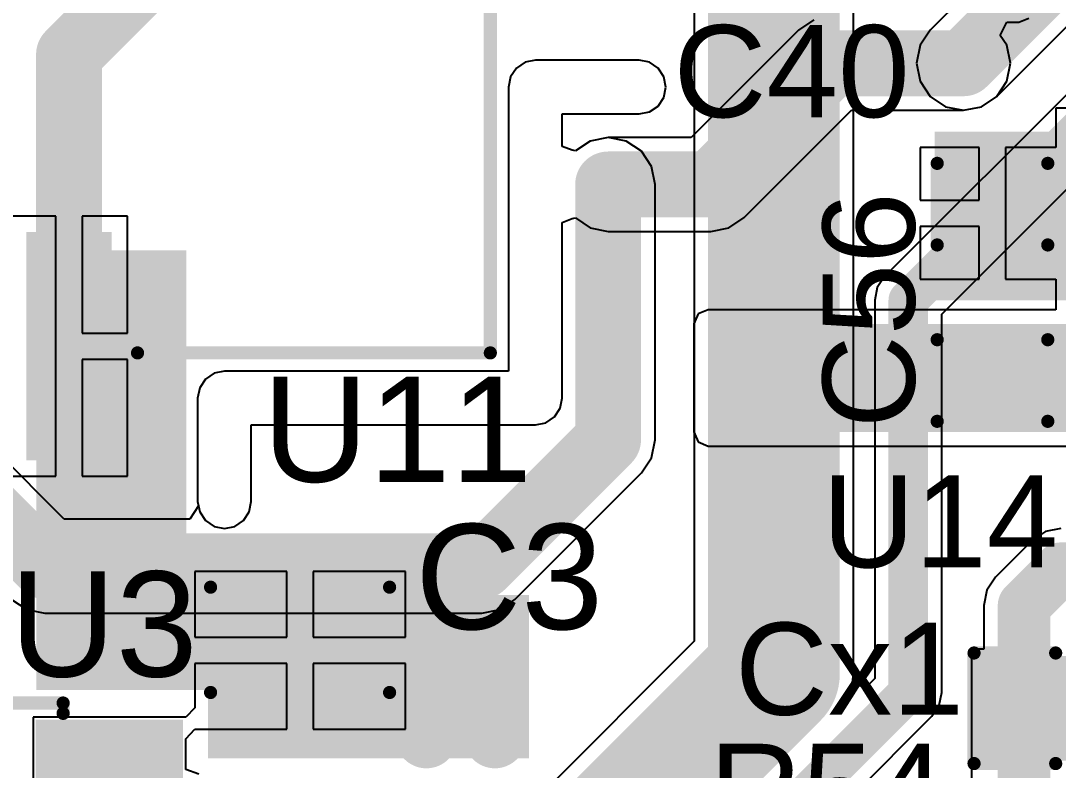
# Model space of a CAD drawing. Header units: millimetres. Extents: x -0.27 to 4.7, y -0.39 to 2.83.
# Drawn here: x 1.0019 to 1.396, y 0.6325 to 0.9172 of the extents above; entities that cross this region are included whole.
import ezdxf

# ---------------------------------------------------------------- set-up
doc = ezdxf.new("R2010")
doc.units = ezdxf.units.MM
doc.header["$MEASUREMENT"] = 0
for name, color, linetype in [('BottomLayer', 5, 'Continuous'), ('BottomSolder', 6, 'Continuous'), ('TopLayer', 1, 'Continuous'), ('TopOverlay', 2, 'Continuous'), ('TopPaste', 8, 'Continuous'), ('TopSolder', 216, 'Continuous'), ('ViaHoleLayer', 16, 'Continuous')]:
    doc.layers.add(name, color=color, linetype=linetype)
doc.styles.add('Arial', font='', dxfattribs={"height": 0.2})
doc.styles.get('Arial').set_extended_font_data('Arial')

# ---------------------------------------------------------------- blocks, each defined once
blk = doc.blocks.new('C___0603_5')
at = {"layer": 'TopLayer'}
for points in [[(-0.015, 0.0175), (-0.015, -0.0175), (-0.045, -0.0175), (-0.045, 0.0175)], [(0.045, 0.0175), (0.045, -0.0175), (0.015, -0.0175), (0.015, 0.0175)]]:
    blk.add_hatch(color=1, dxfattribs=at).paths.add_polyline_path(points)
at = {"layer": 'TopPaste'}
for points in [[(-0.015, 0.0175), (-0.015, -0.0175), (-0.045, -0.0175), (-0.045, 0.0175)], [(0.045, 0.0175), (0.045, -0.0175), (0.015, -0.0175), (0.015, 0.0175)]]:
    blk.add_hatch(color=8, dxfattribs=at).paths.add_polyline_path(points)
at = {"layer": 'TopSolder'}
for points in [[(-0.01264, 0.01986), (-0.01264, -0.01986), (-0.04736, -0.01986), (-0.04736, 0.01986)], [(0.04736, 0.01986), (0.04736, -0.01986), (0.01264, -0.01986), (0.01264, 0.01986)]]:
    blk.add_hatch(color=216, dxfattribs=at).paths.add_polyline_path(points)
at = {"layer": 'TopOverlay', "const_width": 0.005}
for points in [[(-0.049, 0.021), (-0.049, -0.021)], [(-0.049, 0.021), (-0.018, 0.021)], [(0.018, 0.021), (0.049, 0.021)], [(0.049, 0.021), (0.049, -0.021)], [(-0.049, -0.021), (-0.018, -0.021)], [(0.018, -0.021), (0.049, -0.021)]]:
    blk.add_lwpolyline(points, dxfattribs=at)
at = {"layer": 'TopOverlay', "const_width": 0.0025}
for points in [[(-0.05025, 0.021, 1), (-0.04775, 0.021, 1)], [(-0.05025, 0.021, 1), (-0.04775, 0.021, 1)], [(-0.01925, 0.021, 1), (-0.01675, 0.021, 1)], [(0.01675, 0.021, 1), (0.01925, 0.021, 1)], [(0.04775, 0.021, 1), (0.05025, 0.021, 1)], [(0.04775, 0.021, 1), (0.05025, 0.021, 1)], [(-0.05025, -0.021, 1), (-0.04775, -0.021, 1)], [(-0.05025, -0.021, 1), (-0.04775, -0.021, 1)], [(-0.01925, -0.021, 1), (-0.01675, -0.021, 1)], [(0.01675, -0.021, 1), (0.01925, -0.021, 1)], [(0.04775, -0.021, 1), (0.05025, -0.021, 1)], [(0.04775, -0.021, 1), (0.05025, -0.021, 1)]]:
    blk.add_lwpolyline(points, format="xyb", close=True, dxfattribs=at)
blk = doc.blocks.new('C___0603_28')
at = {"layer": 'TopLayer'}
for points in [[(-0.015, 0.0175), (-0.015, -0.0175), (-0.045, -0.0175), (-0.045, 0.0175)], [(0.045, 0.0175), (0.045, -0.0175), (0.015, -0.0175), (0.015, 0.0175)]]:
    blk.add_hatch(color=1, dxfattribs=at).paths.add_polyline_path(points)
at = {"layer": 'TopPaste'}
for points in [[(-0.015, 0.0175), (-0.015, -0.0175), (-0.045, -0.0175), (-0.045, 0.0175)], [(0.045, 0.0175), (0.045, -0.0175), (0.015, -0.0175), (0.015, 0.0175)]]:
    blk.add_hatch(color=8, dxfattribs=at).paths.add_polyline_path(points)
at = {"layer": 'TopSolder'}
for points in [[(-0.01264, 0.01986), (-0.01264, -0.01986), (-0.04736, -0.01986), (-0.04736, 0.01986)], [(0.04736, 0.01986), (0.04736, -0.01986), (0.01264, -0.01986), (0.01264, 0.01986)]]:
    blk.add_hatch(color=216, dxfattribs=at).paths.add_polyline_path(points)
at = {"layer": 'TopOverlay', "const_width": 0.005}
for points in [[(-0.049, 0.021), (-0.049, -0.021)], [(-0.018, 0.021), (-0.049, 0.021)], [(0.049, 0.021), (0.018, 0.021)], [(0.049, 0.021), (0.049, -0.021)], [(-0.018, -0.021), (-0.049, -0.021)], [(0.049, -0.021), (0.018, -0.021)]]:
    blk.add_lwpolyline(points, dxfattribs=at)
at = {"layer": 'TopOverlay', "const_width": 0.0025}
for points in [[(-0.05025, 0.021, 1), (-0.04775, 0.021, 1)], [(-0.05025, 0.021, 1), (-0.04775, 0.021, 1)], [(-0.01925, 0.021, 1), (-0.01675, 0.021, 1)], [(0.01675, 0.021, 1), (0.01925, 0.021, 1)], [(0.04775, 0.021, 1), (0.05025, 0.021, 1)], [(0.04775, 0.021, 1), (0.05025, 0.021, 1)], [(-0.05025, -0.021, 1), (-0.04775, -0.021, 1)], [(-0.05025, -0.021, 1), (-0.04775, -0.021, 1)], [(-0.01925, -0.021, 1), (-0.01675, -0.021, 1)], [(0.01675, -0.021, 1), (0.01925, -0.021, 1)], [(0.04775, -0.021, 1), (0.05025, -0.021, 1)], [(0.04775, -0.021, 1), (0.05025, -0.021, 1)]]:
    blk.add_lwpolyline(points, format="xyb", close=True, dxfattribs=at)
blk = doc.blocks.new('SIM7000A_35')
at = {"layer": 'TopLayer'}
blk.add_hatch(color=1, dxfattribs=at).paths.add_polyline_path([(-0.51181, -0.30276), (-0.43307, -0.30276), (-0.43307, -0.32717), (-0.51181, -0.32717)])
at = {"layer": 'TopPaste'}
blk.add_hatch(color=8, dxfattribs=at).paths.add_polyline_path([(-0.51181, -0.30276), (-0.43307, -0.30276), (-0.43307, -0.32717), (-0.51181, -0.32717)])
at = {"layer": 'TopSolder'}
blk.add_hatch(color=216, dxfattribs=at).paths.add_polyline_path([(-0.51581, -0.29876), (-0.42907, -0.29876), (-0.42907, -0.33117), (-0.51581, -0.33117)])
at = {"layer": 'TopOverlay', "const_width": 0.005}
for points in [[(-0.475, -0.341), (-0.475, -0.475)], [(-0.475, -0.475), (-0.342, -0.475)]]:
    blk.add_lwpolyline(points, dxfattribs=at)
at = {"layer": 'TopOverlay', "const_width": 0.0025}
for points in [[(-0.47625, -0.341, 1), (-0.47375, -0.341, 1)], [(-0.47625, -0.475, 1), (-0.47375, -0.475, 1)], [(-0.47625, -0.475, 1), (-0.47375, -0.475, 1)]]:
    blk.add_lwpolyline(points, format="xyb", close=True, dxfattribs=at)
blk = doc.blocks.new('C___0805_44')
at = {"layer": 'TopLayer'}
for points in [[(-0.06, 0.03), (-0.02, 0.03), (-0.02, -0.03), (-0.06, -0.03)], [(0.02, 0.03), (0.06, 0.03), (0.06, -0.03), (0.02, -0.03)]]:
    blk.add_hatch(color=1, dxfattribs=at).paths.add_polyline_path(points)
at = {"layer": 'TopPaste'}
for points in [[(-0.06, 0.03), (-0.02, 0.03), (-0.02, -0.03), (-0.06, -0.03)], [(0.02, 0.03), (0.06, 0.03), (0.06, -0.03), (0.02, -0.03)]]:
    blk.add_hatch(color=8, dxfattribs=at).paths.add_polyline_path(points)
at = {"layer": 'TopSolder'}
for points in [[(-0.06276, 0.03276), (-0.01724, 0.03276), (-0.01724, -0.03276), (-0.06276, -0.03276)], [(0.01724, 0.03276), (0.06276, 0.03276), (0.06276, -0.03276), (0.01724, -0.03276)]]:
    blk.add_hatch(color=216, dxfattribs=at).paths.add_polyline_path(points)
at = {"layer": 'TopOverlay', "const_width": 0.005}
for points in [[(-0.064, -0.034), (-0.064, 0.034)], [(-0.024, 0.034), (-0.064, 0.034)], [(0.064, 0.034), (0.024, 0.034)], [(0.064, -0.034), (0.064, 0.034)], [(-0.024, -0.034), (-0.064, -0.034)], [(0.064, -0.034), (0.024, -0.034)]]:
    blk.add_lwpolyline(points, dxfattribs=at)
at = {"layer": 'TopOverlay', "const_width": 0.0025}
for points in [[(-0.06525, 0.034, 1), (-0.06275, 0.034, 1)], [(-0.06525, 0.034, 1), (-0.06275, 0.034, 1)], [(-0.02525, 0.034, 1), (-0.02275, 0.034, 1)], [(0.02275, 0.034, 1), (0.02525, 0.034, 1)], [(0.06275, 0.034, 1), (0.06525, 0.034, 1)], [(0.06275, 0.034, 1), (0.06525, 0.034, 1)], [(-0.06525, -0.034, 1), (-0.06275, -0.034, 1)], [(-0.06525, -0.034, 1), (-0.06275, -0.034, 1)], [(-0.02525, -0.034, 1), (-0.02275, -0.034, 1)], [(0.02275, -0.034, 1), (0.02525, -0.034, 1)], [(0.06275, -0.034, 1), (0.06525, -0.034, 1)], [(0.06275, -0.034, 1), (0.06525, -0.034, 1)]]:
    blk.add_lwpolyline(points, format="xyb", close=True, dxfattribs=at)
blk = doc.blocks.new('SOT_23_6_57')
at = {"layer": 'TopLayer'}
for points in [[(-0.07559, 0.04961), (-0.02756, 0.04961), (-0.02756, 0.0252), (-0.07559, 0.0252)], [(0.02756, 0.04961), (0.07559, 0.04961), (0.07559, 0.0252), (0.02756, 0.0252)], [(-0.07559, 0.0122), (-0.02756, 0.0122), (-0.02756, -0.0122), (-0.07559, -0.0122)], [(0.02756, 0.0122), (0.07559, 0.0122), (0.07559, -0.0122), (0.02756, -0.0122)], [(-0.07559, -0.0252), (-0.02756, -0.0252), (-0.02756, -0.04961), (-0.07559, -0.04961)], [(0.02756, -0.0252), (0.07559, -0.0252), (0.07559, -0.04961), (0.02756, -0.04961)]]:
    blk.add_hatch(color=1, dxfattribs=at).paths.add_polyline_path(points)
at = {"layer": 'TopPaste'}
for points in [[(-0.07559, 0.04961), (-0.02756, 0.04961), (-0.02756, 0.0252), (-0.07559, 0.0252)], [(0.02756, 0.04961), (0.07559, 0.04961), (0.07559, 0.0252), (0.02756, 0.0252)], [(-0.07559, 0.0122), (-0.02756, 0.0122), (-0.02756, -0.0122), (-0.07559, -0.0122)], [(0.02756, 0.0122), (0.07559, 0.0122), (0.07559, -0.0122), (0.02756, -0.0122)], [(-0.07559, -0.0252), (-0.02756, -0.0252), (-0.02756, -0.04961), (-0.07559, -0.04961)], [(0.02756, -0.0252), (0.07559, -0.0252), (0.07559, -0.04961), (0.02756, -0.04961)]]:
    blk.add_hatch(color=8, dxfattribs=at).paths.add_polyline_path(points)
at = {"layer": 'TopSolder'}
for points in [[(-0.07959, 0.05361), (-0.02356, 0.05361), (-0.02356, 0.0212), (-0.07959, 0.0212)], [(0.02356, 0.05361), (0.07959, 0.05361), (0.07959, 0.0212), (0.02356, 0.0212)], [(-0.07959, 0.0162), (-0.02356, 0.0162), (-0.02356, -0.0162), (-0.07959, -0.0162)], [(0.02356, 0.0162), (0.07959, 0.0162), (0.07959, -0.0162), (0.02356, -0.0162)], [(-0.07959, -0.0212), (-0.02356, -0.0212), (-0.02356, -0.05361), (-0.07959, -0.05361)], [(0.02356, -0.0212), (0.07959, -0.0212), (0.07959, -0.05361), (0.02356, -0.05361)]]:
    blk.add_hatch(color=216, dxfattribs=at).paths.add_polyline_path(points)
at = {"layer": 'TopOverlay', "const_width": 0.005}
for points in [[(-0.035, 0.06), (0.034, 0.06)], [(-0.035, 0.05606), (-0.035, 0.06)], [(0.034, 0.05606), (0.034, 0.06)], [(-0.086, 0.043), (-0.081, 0.038)], [(-0.086, 0.033), (-0.086, 0.043)], [(-0.086, 0.033), (-0.081, 0.038)], [(-0.035, -0.06), (-0.035, -0.05606)], [(0.034, -0.06), (0.034, -0.05606)], [(-0.035, -0.06), (0.034, -0.06)]]:
    blk.add_lwpolyline(points, dxfattribs=at)
at = {"layer": 'TopOverlay', "const_width": 0.0025}
for points in [[(-0.03625, 0.06, 1), (-0.03375, 0.06, 1)], [(-0.03625, 0.06, 1), (-0.03375, 0.06, 1)], [(0.03275, 0.06, 1), (0.03525, 0.06, 1)], [(0.03275, 0.06, 1), (0.03525, 0.06, 1)], [(-0.03625, 0.05606, 1), (-0.03375, 0.05606, 1)], [(0.03275, 0.05606, 1), (0.03525, 0.05606, 1)], [(-0.08725, 0.043, 1), (-0.08475, 0.043, 1)], [(-0.08725, 0.043, 1), (-0.08475, 0.043, 1)], [(-0.08225, 0.038, 1), (-0.07975, 0.038, 1)], [(-0.08225, 0.038, 1), (-0.07975, 0.038, 1)], [(-0.08725, 0.033, 1), (-0.08475, 0.033, 1)], [(-0.08725, 0.033, 1), (-0.08475, 0.033, 1)], [(-0.03625, -0.05606, 1), (-0.03375, -0.05606, 1)], [(0.03275, -0.05606, 1), (0.03525, -0.05606, 1)], [(-0.03625, -0.06, 1), (-0.03375, -0.06, 1)], [(-0.03625, -0.06, 1), (-0.03375, -0.06, 1)], [(0.03275, -0.06, 1), (0.03525, -0.06, 1)], [(0.03275, -0.06, 1), (0.03525, -0.06, 1)]]:
    blk.add_lwpolyline(points, format="xyb", close=True, dxfattribs=at)

msp = doc.modelspace()

# ---------------------------------------------------------------- hatches: boundary and pattern name
at = {"layer": 'BottomLayer'}
h = msp.add_hatch(color=5, dxfattribs=at)
edge = h.paths.add_edge_path()
edge.add_arc((1.36, 0.901), 0.01181, 0, 360)
h = msp.add_hatch(color=5, dxfattribs=at)
edge = h.paths.add_edge_path()
edge.add_arc((1.225, 0.855), 0.01181, 0, 360)
h = msp.add_hatch(color=5, dxfattribs=at)
edge = h.paths.add_edge_path()
edge.add_arc((1.05082, 0.81295), 0.01181, 0, 360)
h = msp.add_hatch(color=5, dxfattribs=at)
edge = h.paths.add_edge_path()
edge.add_arc((1.288, 0.782), 0.01181, 0, 360)
h = msp.add_hatch(color=5, dxfattribs=at)
edge = h.paths.add_edge_path()
edge.add_arc((1.156, 0.672), 0.01181, 0, 360)
h = msp.add_hatch(color=5, dxfattribs=at)
edge = h.paths.add_edge_path()
edge.add_arc((1.182, 0.672), 0.01181, 0, 360)
h = msp.add_hatch(color=5, dxfattribs=at)
edge = h.paths.add_edge_path()
edge.add_arc((1.156, 0.645), 0.01181, 0, 360)
h = msp.add_hatch(color=5, dxfattribs=at)
edge = h.paths.add_edge_path()
edge.add_arc((1.182, 0.645), 0.01181, 0, 360)
at = {"layer": 'BottomSolder'}
h = msp.add_hatch(color=6, dxfattribs=at)
edge = h.paths.add_edge_path()
edge.add_arc((1.36, 0.901), 0.00591, 0, 360)
h = msp.add_hatch(color=6, dxfattribs=at)
edge = h.paths.add_edge_path()
edge.add_arc((1.225, 0.855), 0.00591, 0, 360)
h = msp.add_hatch(color=6, dxfattribs=at)
edge = h.paths.add_edge_path()
edge.add_arc((1.05082, 0.81295), 0.00591, 0, 360)
h = msp.add_hatch(color=6, dxfattribs=at)
edge = h.paths.add_edge_path()
edge.add_arc((1.288, 0.782), 0.00591, 0, 360)
h = msp.add_hatch(color=6, dxfattribs=at)
edge = h.paths.add_edge_path()
edge.add_arc((1.156, 0.672), 0.00591, 0, 360)
h = msp.add_hatch(color=6, dxfattribs=at)
edge = h.paths.add_edge_path()
edge.add_arc((1.182, 0.672), 0.00591, 0, 360)
h = msp.add_hatch(color=6, dxfattribs=at)
edge = h.paths.add_edge_path()
edge.add_arc((1.156, 0.645), 0.00591, 0, 360)
h = msp.add_hatch(color=6, dxfattribs=at)
edge = h.paths.add_edge_path()
edge.add_arc((1.182, 0.645), 0.00591, 0, 360)
at = {"layer": 'TopLayer'}
h = msp.add_hatch(color=1, dxfattribs=at)
edge = h.paths.add_edge_path()
edge.add_arc((1.36, 0.901), 0.01181, 0, 360)
for points in [[(1.349, 0.811), (1.446, 0.811), (1.446, 0.875), (1.349, 0.875)], [(1.00782, 0.663), (1.06482, 0.663), (1.06482, 0.82995), (1.00782, 0.82995)], [(1.263, 0.761), (1.428, 0.761), (1.428, 0.802), (1.263, 0.802)], [(1.008, 0.663), (1.11569, 0.663), (1.11569, 0.699), (1.008, 0.699)], [(1.195, 0.699), (1.073, 0.699), (1.073, 0.637), (1.195, 0.637)]]:
    msp.add_hatch(color=1, dxfattribs=at).paths.add_polyline_path(points)
h = msp.add_hatch(color=1, dxfattribs=at)
edge = h.paths.add_edge_path()
edge.add_arc((1.225, 0.855), 0.01181, 0, 360)
h = msp.add_hatch(color=1, dxfattribs=at)
edge = h.paths.add_edge_path()
edge.add_arc((1.05082, 0.81295), 0.01181, 0, 360)
h = msp.add_hatch(color=1, dxfattribs=at)
edge = h.paths.add_edge_path()
edge.add_arc((1.288, 0.782), 0.01181, 0, 360)
h = msp.add_hatch(color=1, dxfattribs=at)
edge = h.paths.add_edge_path()
edge.add_arc((1.156, 0.672), 0.01181, 0, 360)
h = msp.add_hatch(color=1, dxfattribs=at)
edge = h.paths.add_edge_path()
edge.add_arc((1.182, 0.672), 0.01181, 0, 360)
h = msp.add_hatch(color=1, dxfattribs=at)
edge = h.paths.add_edge_path()
edge.add_arc((1.156, 0.645), 0.01181, 0, 360)
h = msp.add_hatch(color=1, dxfattribs=at)
edge = h.paths.add_edge_path()
edge.add_arc((1.182, 0.645), 0.01181, 0, 360)
at = {"layer": 'TopSolder'}
h = msp.add_hatch(color=216, dxfattribs=at)
edge = h.paths.add_edge_path()
edge.add_arc((1.36, 0.901), 0.00591, 0, 360)
h = msp.add_hatch(color=216, dxfattribs=at)
edge = h.paths.add_edge_path()
edge.add_arc((1.225, 0.855), 0.00591, 0, 360)
h = msp.add_hatch(color=216, dxfattribs=at)
edge = h.paths.add_edge_path()
edge.add_arc((1.05082, 0.81295), 0.00591, 0, 360)
h = msp.add_hatch(color=216, dxfattribs=at)
edge = h.paths.add_edge_path()
edge.add_arc((1.288, 0.782), 0.00591, 0, 360)
h = msp.add_hatch(color=216, dxfattribs=at)
edge = h.paths.add_edge_path()
edge.add_arc((1.156, 0.672), 0.00591, 0, 360)
h = msp.add_hatch(color=216, dxfattribs=at)
edge = h.paths.add_edge_path()
edge.add_arc((1.182, 0.672), 0.00591, 0, 360)
h = msp.add_hatch(color=216, dxfattribs=at)
edge = h.paths.add_edge_path()
edge.add_arc((1.156, 0.645), 0.00591, 0, 360)
h = msp.add_hatch(color=216, dxfattribs=at)
edge = h.paths.add_edge_path()
edge.add_arc((1.182, 0.645), 0.00591, 0, 360)
at = {"layer": 'ViaHoleLayer'}
h = msp.add_hatch(color=16, dxfattribs=at)
edge = h.paths.add_edge_path()
edge.add_arc((1.36, 0.901), 0.00591, 0, 360)
h = msp.add_hatch(color=16, dxfattribs=at)
edge = h.paths.add_edge_path()
edge.add_arc((1.225, 0.855), 0.00591, 0, 360)
h = msp.add_hatch(color=16, dxfattribs=at)
edge = h.paths.add_edge_path()
edge.add_arc((1.05082, 0.81295), 0.00591, 0, 360)
h = msp.add_hatch(color=16, dxfattribs=at)
edge = h.paths.add_edge_path()
edge.add_arc((1.288, 0.782), 0.00591, 0, 360)
h = msp.add_hatch(color=16, dxfattribs=at)
edge = h.paths.add_edge_path()
edge.add_arc((1.156, 0.672), 0.00591, 0, 360)
h = msp.add_hatch(color=16, dxfattribs=at)
edge = h.paths.add_edge_path()
edge.add_arc((1.182, 0.672), 0.00591, 0, 360)
h = msp.add_hatch(color=16, dxfattribs=at)
edge = h.paths.add_edge_path()
edge.add_arc((1.156, 0.645), 0.00591, 0, 360)
h = msp.add_hatch(color=16, dxfattribs=at)
edge = h.paths.add_edge_path()
edge.add_arc((1.182, 0.645), 0.00591, 0, 360)

# ---------------------------------------------------------------- linework, layer by layer
at = {"layer": 'BottomLayer'}
for p, q in [((1.48538, 1.05162), (1.34738, 0.91362)), ((1.37262, 0.88838), (1.50539, 1.02116)), ((1.51699, 1.00701), (1.32999, 0.82001)), ((1.35174, 0.80572), (1.53128, 0.98526)), ((1.01839, 0.72784), (0.76162, 0.98462)), ((1.25774, 0.975), (1.25774, 0.782)), ((1.31826, 0.782), (1.31826, 0.96247)), ((1.34738, 0.91362), (1.34352, 0.90783)), ((1.34352, 0.90783), (1.34216, 0.901)), ((1.19018, 0.89918), (1.18797, 0.89587)), ((1.19349, 0.90139), (1.19018, 0.89918)), ((1.19739, 0.90217), (1.19349, 0.90139)), ((1.23676, 0.90217), (1.19739, 0.90217)), ((1.24066, 0.90139), (1.23676, 0.90217)), ((1.24397, 0.89918), (1.24066, 0.90139)), ((1.24618, 0.89587), (1.24397, 0.89918)), ((1.34216, 0.901), (1.34352, 0.89417)), ((1.18797, 0.89587), (1.18719, 0.89197)), ((1.24696, 0.89197), (1.24618, 0.89587)), ((1.18719, 0.89197), (1.18719, 0.78406)), ((1.24618, 0.88807), (1.24696, 0.89197)), ((1.34352, 0.89417), (1.34738, 0.88838)), ((1.24397, 0.88476), (1.24618, 0.88807)), ((1.34738, 0.88838), (1.35317, 0.88452)), ((1.36683, 0.88452), (1.37262, 0.88838)), ((1.24066, 0.88255), (1.24397, 0.88476)), ((1.35317, 0.88452), (1.36, 0.88316)), ((1.36, 0.88316), (1.36683, 0.88452)), ((1.20759, 0.86944), (1.20759, 0.88178)), ((1.20759, 0.88178), (1.23676, 0.88178)), ((1.23676, 0.88178), (1.24066, 0.88255)), ((1.21817, 0.87148), (1.21259, 0.86775)), ((1.225, 0.87284), (1.21817, 0.87148)), ((1.23183, 0.87148), (1.225, 0.87284)), ((1.23762, 0.86762), (1.23183, 0.87148)), ((1.21141, 0.86799), (1.20759, 0.86944)), ((1.21259, 0.86775), (1.21141, 0.86799)), ((1.24148, 0.86183), (1.23762, 0.86762)), ((1.24284, 0.855), (1.24148, 0.86183)), ((1.24284, 0.758), (1.24284, 0.855)), ((1.32999, 0.82001), (1.32723, 0.81588)), ((1.32723, 0.81588), (1.32626, 0.811)), ((1.32626, 0.811), (1.32626, 0.66728)), ((1.35174, 0.662), (1.35174, 0.80572)), ((1.07207, 0.78107), (1.06986, 0.77776)), ((1.07538, 0.78328), (1.07207, 0.78107)), ((1.07928, 0.78406), (1.07538, 0.78328)), ((1.18719, 0.78406), (1.07928, 0.78406)), ((1.25774, 0.782), (1.25774, 0.68153)), ((1.31826, 0.669), (1.31826, 0.782)), ((1.06986, 0.77776), (1.06908, 0.77386)), ((1.06908, 0.77386), (1.06908, 0.73449)), ((1.24148, 0.75117), (1.24284, 0.758)), ((1.24284, 0.758), (1.24284, 0.758)), ((1.23762, 0.74538), (1.24148, 0.75117)), ((1.18962, 0.69738), (1.23762, 0.74538)), ((1.23762, 0.74538), (1.23762, 0.74538)), ((1.06908, 0.73449), (1.06941, 0.73284)), ((1.06941, 0.73284), (1.06614, 0.72784)), ((1.06614, 0.72784), (1.01839, 0.72784)), ((0.99838, 0.69738), (1.00417, 0.69352)), ((1.18383, 0.69352), (1.18962, 0.69738)), ((1.00417, 0.69352), (1.011, 0.69216)), ((1.011, 0.69216), (1.011, 0.69216)), ((1.011, 0.69216), (1.177, 0.69216)), ((1.177, 0.69216), (1.18383, 0.69352)), ((1.25774, 0.68153), (1.19647, 0.62026)), ((1.31786, 0.66595), (1.31826, 0.669)), ((1.31826, 0.669), (1.31826, 0.669)), ((1.32626, 0.66728), (1.32259, 0.66362)), ((1.32259, 0.66362), (1.31786, 0.66595)), ((1.35077, 0.65712), (1.35174, 0.662)), ((1.34801, 0.65299), (1.35077, 0.65712)), ((1.20392, 0.5089), (1.34801, 0.65299))]:
    msp.add_line(p, q, dxfattribs=at)
for points, const_width in [([(1.36, 0.901), (1.498, 1.039)], 0.025), ([(1.339, 0.811), (1.526, 0.998)], 0.015), ([(1.288, 0.782), (1.288, 0.975)], 0.05), ([(0.749, 0.972), (1.011, 0.71)], 0.025), ([(1.225, 0.758), (1.225, 0.855)], 0.025), ([(1.339, 0.662), (1.339, 0.811)], 0.015), ([(1.288, 0.669), (1.288, 0.782)], 0.05), ([(1.177, 0.71), (1.225, 0.758)], 0.025), ([(1.011, 0.71), (1.177, 0.71)], 0.025), ([(1.209, 0.59), (1.288, 0.669)], 0.05), ([(1.187, 0.51), (1.339, 0.662)], 0.015)]:
    msp.add_lwpolyline(points, dxfattribs=dict(at, const_width=const_width))
for points, const_width in [([(1.35375, 0.901, 1), (1.36625, 0.901, 1)], 0.0125), ([(1.21875, 0.855, 1), (1.23125, 0.855, 1)], 0.0125), ([(1.33525, 0.811, 1), (1.34275, 0.811, 1)], 0.0075), ([(1.33525, 0.811, 1), (1.34275, 0.811, 1)], 0.0075), ([(1.2755, 0.782, 1), (1.3005, 0.782, 1)], 0.025), ([(1.2755, 0.782, 1), (1.3005, 0.782, 1)], 0.025), ([(1.21875, 0.758, 1), (1.23125, 0.758, 1)], 0.0125), ([(1.21875, 0.758, 1), (1.23125, 0.758, 1)], 0.0125), ([(1.00475, 0.71, 1), (1.01725, 0.71, 1)], 0.0125), ([(1.00475, 0.71, 1), (1.01725, 0.71, 1)], 0.0125), ([(1.17075, 0.71, 1), (1.18325, 0.71, 1)], 0.0125), ([(1.17075, 0.71, 1), (1.18325, 0.71, 1)], 0.0125), ([(1.2755, 0.669, 1), (1.3005, 0.669, 1)], 0.025), ([(1.2755, 0.669, 1), (1.3005, 0.669, 1)], 0.025), ([(1.33525, 0.662, 1), (1.34275, 0.662, 1)], 0.0075), ([(1.33525, 0.662, 1), (1.34275, 0.662, 1)], 0.0075)]:
    msp.add_lwpolyline(points, format="xyb", close=True, dxfattribs=dict(at, const_width=const_width))
at = {"layer": 'TopLayer'}
for p, q in [((1.30317, 0.91748), (1.29738, 0.91362)), ((1.37397, 0.91159), (1.37648, 0.91659)), ((1.37648, 0.91659), (1.381, 0.91659)), ((1.381, 0.91659), (1.38483, 0.91817)), ((1.29738, 0.91362), (1.25661, 0.87284)), ((1.29738, 0.91362), (1.29738, 0.91362)), ((1.37648, 0.90783), (1.37397, 0.91159)), ((1.37784, 0.901), (1.37648, 0.90783)), ((1.19018, 0.89918), (1.18797, 0.89587)), ((1.19349, 0.90139), (1.19018, 0.89918)), ((1.19739, 0.90217), (1.19349, 0.90139)), ((1.23676, 0.90217), (1.19739, 0.90217)), ((1.24066, 0.90139), (1.23676, 0.90217)), ((1.24397, 0.89918), (1.24066, 0.90139)), ((1.24618, 0.89587), (1.24397, 0.89918)), ((1.37648, 0.89417), (1.37784, 0.901)), ((1.18797, 0.89587), (1.18719, 0.89197)), ((1.24696, 0.89197), (1.24618, 0.89587)), ((1.18719, 0.89197), (1.18719, 0.78406)), ((1.24618, 0.88807), (1.24696, 0.89197)), ((1.37262, 0.88838), (1.37648, 0.89417)), ((1.24397, 0.88476), (1.24618, 0.88807)), ((1.36683, 0.88452), (1.37262, 0.88838)), ((1.24066, 0.88255), (1.24397, 0.88476)), ((1.27662, 0.84238), (1.31739, 0.88316)), ((1.31739, 0.88316), (1.36, 0.88316)), ((1.36, 0.88316), (1.36683, 0.88452)), ((1.42, 0.884), (1.395, 0.884)), ((1.395, 0.884), (1.395, 0.869)), ((1.20759, 0.86944), (1.20759, 0.88178)), ((1.20759, 0.88178), (1.23676, 0.88178)), ((1.23676, 0.88178), (1.24066, 0.88255)), ((1.21817, 0.87148), (1.21259, 0.86775)), ((1.225, 0.87284), (1.21817, 0.87148)), ((1.25661, 0.87284), (1.225, 0.87284)), ((1.21141, 0.86799), (1.20759, 0.86944)), ((1.21259, 0.86775), (1.21141, 0.86799)), ((1.366, 0.869), (1.3435, 0.869)), ((1.3435, 0.869), (1.3435, 0.849)), ((1.366, 0.849), (1.366, 0.869)), ((1.395, 0.869), (1.376, 0.869)), ((1.376, 0.869), (1.376, 0.844)), ((1.3435, 0.849), (1.366, 0.849)), ((1.376, 0.844), (1.376, 0.819)), ((1.01522, 0.84292), (0.99899, 0.84292)), ((1.01522, 0.79355), (1.01522, 0.84292)), ((1.04243, 0.84292), (1.02522, 0.84292)), ((1.02522, 0.84292), (1.02522, 0.79855)), ((1.04243, 0.79855), (1.04243, 0.84292)), ((1.20759, 0.84056), (1.21141, 0.84201)), ((1.20759, 0.77386), (1.20759, 0.84056)), ((1.21141, 0.84201), (1.21259, 0.84225)), ((1.21259, 0.84225), (1.21817, 0.83852)), ((1.27083, 0.83852), (1.27662, 0.84238)), ((1.21817, 0.83852), (1.225, 0.83716)), ((1.225, 0.83716), (1.264, 0.83716)), ((1.264, 0.83716), (1.27083, 0.83852)), ((1.366, 0.839), (1.3435, 0.839)), ((1.3435, 0.839), (1.3435, 0.819)), ((1.366, 0.819), (1.366, 0.839)), ((1.3435, 0.819), (1.366, 0.819)), ((1.376, 0.819), (1.395, 0.819)), ((1.395, 0.819), (1.395, 0.80741)), ((1.25917, 0.80583), (1.25759, 0.802)), ((1.263, 0.80741), (1.25917, 0.80583)), ((1.395, 0.80741), (1.263, 0.80741)), ((1.25759, 0.802), (1.25759, 0.761)), ((1.02522, 0.79855), (1.04243, 0.79855)), ((1.01522, 0.74418), (1.01522, 0.79355)), ((1.04243, 0.78855), (1.02522, 0.78855)), ((1.02522, 0.78855), (1.02522, 0.74418)), ((1.04243, 0.74418), (1.04243, 0.78855)), ((1.07207, 0.78107), (1.06986, 0.77776)), ((1.07538, 0.78328), (1.07207, 0.78107)), ((1.07928, 0.78406), (1.07538, 0.78328)), ((1.18719, 0.78406), (1.07928, 0.78406)), ((1.06986, 0.77776), (1.06908, 0.77386)), ((1.06908, 0.77386), (1.06908, 0.73449)), ((1.20681, 0.76996), (1.20759, 0.77386)), ((1.2046, 0.76665), (1.20681, 0.76996)), ((1.20129, 0.76444), (1.2046, 0.76665)), ((1.08948, 0.73449), (1.08948, 0.76367)), ((1.08948, 0.76367), (1.19739, 0.76367)), ((1.19739, 0.76367), (1.20129, 0.76444)), ((1.25759, 0.761), (1.25917, 0.75717)), ((1.25917, 0.75717), (1.263, 0.75559)), ((1.263, 0.75559), (1.428, 0.75559)), ((0.99802, 0.74418), (1.01522, 0.74418)), ((1.02522, 0.74418), (1.04243, 0.74418)), ((1.06908, 0.73449), (1.06986, 0.73059)), ((1.0887, 0.73059), (1.08948, 0.73449)), ((1.06986, 0.73059), (1.07207, 0.72728)), ((1.08649, 0.72728), (1.0887, 0.73059)), ((1.07207, 0.72728), (1.07538, 0.72507)), ((1.08318, 0.72507), (1.08649, 0.72728)), ((1.07538, 0.72507), (1.07928, 0.7243)), ((1.07928, 0.7243), (1.08318, 0.72507)), ((1.39115, 0.72313), (1.38619, 0.71981)), ((1.397, 0.72429), (1.39115, 0.72313)), ((1.38619, 0.71981), (1.37219, 0.70581)), ((1.103, 0.708), (1.068, 0.708)), ((1.068, 0.708), (1.068, 0.683)), ((1.103, 0.683), (1.103, 0.708)), ((1.148, 0.708), (1.113, 0.708)), ((1.113, 0.708), (1.113, 0.683)), ((1.148, 0.683), (1.148, 0.708)), ((1.37219, 0.70581), (1.36887, 0.70085)), ((1.36887, 0.70085), (1.36771, 0.695)), ((1.36771, 0.695), (1.36771, 0.6785)), ((1.068, 0.683), (1.103, 0.683)), ((1.113, 0.683), (1.148, 0.683)), ((1.36771, 0.6785), (1.363, 0.6785)), ((1.363, 0.6785), (1.363, 0.6335)), ((1.103, 0.673), (1.068, 0.673)), ((1.068, 0.673), (1.068, 0.65619)), ((1.103, 0.648), (1.103, 0.673)), ((1.148, 0.673), (1.113, 0.673)), ((1.113, 0.673), (1.113, 0.648)), ((1.148, 0.648), (1.148, 0.673)), ((1.068, 0.65619), (1.06459, 0.65261)), ((1.063, 0.65261), (1.00656, 0.65261)), ((1.00656, 0.65261), (1.00656, 0.6182)), ((1.06459, 0.65261), (1.063, 0.65261)), ((1.06459, 0.64441), (1.068, 0.648)), ((1.068, 0.648), (1.06959, 0.648)), ((1.06959, 0.648), (1.103, 0.648)), ((1.113, 0.648), (1.148, 0.648)), ((1.06459, 0.63278), (1.06459, 0.64441)), ((1.06959, 0.631), (1.06459, 0.63278)), ((1.363, 0.6335), (1.363, 0.6335)), ((1.363, 0.6335), (1.363, 0.629))]:
    msp.add_line(p, q, dxfattribs=at)
for points, const_width in [([(1.02022, 0.90435), (1.0669, 0.95103)], 0.025), ([(1.02022, 0.79355), (1.02022, 0.90435)], 0.025), ([(1.264, 0.855), (1.31, 0.901)], 0.025), ([(1.31, 0.901), (1.36, 0.901)], 0.025), ([(1.225, 0.855), (1.264, 0.855)], 0.025), ([(1.371, 0.844), (1.424, 0.844)], 0.04), ([(1.02022, 0.79355), (1.02101, 0.79276)], 0.022), ([(1.02101, 0.72118), (1.02101, 0.79276)], 0.022), ([(1.02932, 0.71845), (1.03182, 0.72095)], 0.025), ([(1.02101, 0.72118), (1.03582, 0.70637)], 0.022), ([(1.383, 0.695), (1.397, 0.709)], 0.02), ([(1.397, 0.709), (1.413, 0.709)], 0.02), ([(1.383, 0.656), (1.383, 0.695)], 0.02), ([(1.383, 0.6065), (1.383, 0.656)], 0.02)]:
    msp.add_lwpolyline(points, dxfattribs=dict(at, const_width=const_width))
for points, const_width in [([(1.01397, 0.90435, 1), (1.02647, 0.90435, 1)], 0.0125), ([(1.01397, 0.90435, 1), (1.02647, 0.90435, 1)], 0.0125), ([(1.30375, 0.901, 1), (1.31625, 0.901, 1)], 0.0125), ([(1.30375, 0.901, 1), (1.31625, 0.901, 1)], 0.0125), ([(1.35375, 0.901, 1), (1.36625, 0.901, 1)], 0.0125), ([(1.21875, 0.855, 1), (1.23125, 0.855, 1)], 0.0125), ([(1.25775, 0.855, 1), (1.27025, 0.855, 1)], 0.0125), ([(1.25775, 0.855, 1), (1.27025, 0.855, 1)], 0.0125), ([(1.361, 0.844, 1), (1.381, 0.844, 1)], 0.02), ([(1.01397, 0.79355, 1), (1.02647, 0.79355, 1)], 0.0125), ([(1.01472, 0.79355, 1), (1.02572, 0.79355, 1)], 0.011), ([(1.01551, 0.79276, 1), (1.02651, 0.79276, 1)], 0.011), ([(1.01551, 0.79276, 1), (1.02651, 0.79276, 1)], 0.011), ([(1.02557, 0.72095, 1), (1.03807, 0.72095, 1)], 0.0125), ([(1.01551, 0.72118, 1), (1.02651, 0.72118, 1)], 0.011), ([(1.01551, 0.72118, 1), (1.02651, 0.72118, 1)], 0.011), ([(1.02307, 0.71845, 1), (1.03557, 0.71845, 1)], 0.0125), ([(1.03032, 0.70637, 1), (1.04132, 0.70637, 1)], 0.011), ([(1.392, 0.709, 1), (1.402, 0.709, 1)], 0.01), ([(1.392, 0.709, 1), (1.402, 0.709, 1)], 0.01), ([(1.378, 0.695, 1), (1.388, 0.695, 1)], 0.01), ([(1.378, 0.695, 1), (1.388, 0.695, 1)], 0.01), ([(1.378, 0.656, 1), (1.388, 0.656, 1)], 0.01), ([(1.378, 0.656, 1), (1.388, 0.656, 1)], 0.01)]:
    msp.add_lwpolyline(points, format="xyb", close=True, dxfattribs=dict(at, const_width=const_width))

# ---------------------------------------------------------------- block references
for name, p, rotation in [('SIM7000A_35', (0.70526, 1.26599), 90), ('C___0603_5', (1.371, 0.814), 90), ('C___0805_44', (1.108, 0.638), 270), ('C___0603_28', (1.413, 0.656), 180)]:
    msp.add_blockref(name, p, dxfattribs=dict(rotation=rotation))
msp.add_blockref('SOT_23_6_57', (0.984, 0.598))

# ---------------------------------------------------------------- texts
at = {"layer": 'TopOverlay', "style": 'Arial'}
for s, height, p in [('C40', 0.035, (1.24985, 0.88051)), ('U11', 0.04, (1.09368, 0.74201)), ('U14', 0.035, (1.30626, 0.70951)), ('C3', 0.04, (1.15168, 0.68601)), ('U3', 0.04, (0.99768, 0.66801)), ('Cx1', 0.035, (1.27318, 0.65351)), ('R54', 0.035, (1.26335, 0.60751))]:
    msp.add_text(s, height=height, dxfattribs=at).set_placement(p)
msp.add_text('C56', height=0.035, rotation=90, dxfattribs=at).set_placement((1.34149, 0.76235))

doc.saveas('drawing.dxf')
